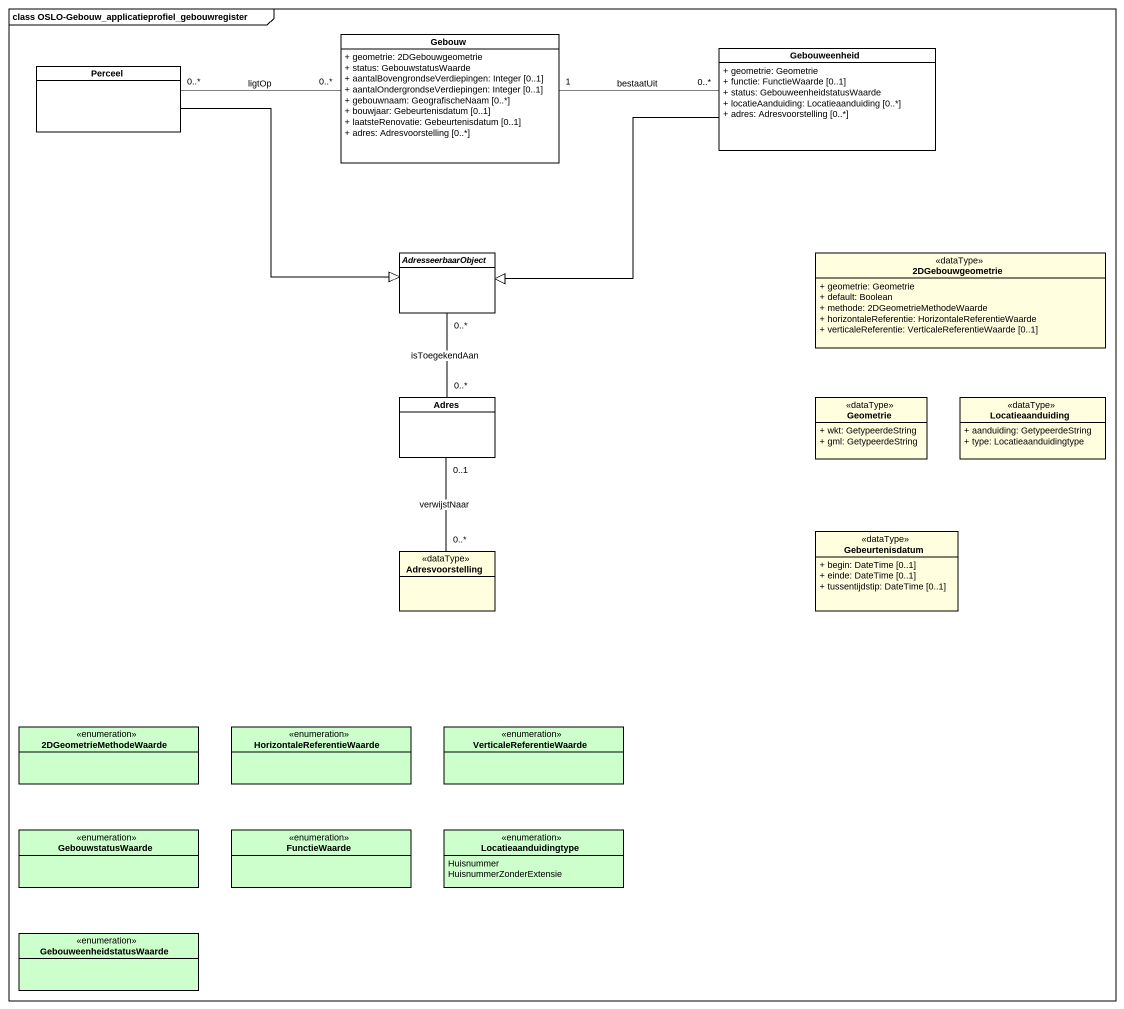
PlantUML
@startuml
mainframe class OSLO-Gebouw_applicatieprofiel_gebouwregister
hide circle
hide empty members
skinparam classAttributeIconSize 0
class Gebouw {
  + geometrie: 2DGebouwgeometrie
  + status: GebouwstatusWaarde
  + aantalBovengrondseVerdiepingen: Integer [0..1]
  + aantalOndergrondseVerdiepingen: Integer [0..1]
  + gebouwnaam: GeografischeNaam [0..*]
  + bouwjaar: Gebeurtenisdatum [0..1]
  + laatsteRenovatie: Gebeurtenisdatum [0..1]
  + adres: Adresvoorstelling [0..*]
}
class Gebouweenheid {
  + geometrie: Geometrie
  + functie: FunctieWaarde [0..1]
  + status: GebouweenheidstatusWaarde
  + locatieAanduiding: Locatieaanduiding [0..*]
  + adres: Adresvoorstelling [0..*]
}
class Perceel
abstract class AdresseerbaarObject
class "2DGebouwgeometrie" as c2DGebouwgeometrie <<dataType>> #FFFFE0 {
  + geometrie: Geometrie
  + default: Boolean
  + methode: 2DGeometrieMethodeWaarde
  + horizontaleReferentie: HorizontaleReferentieWaarde
  + verticaleReferentie: VerticaleReferentieWaarde [0..1]
}
class Adres
class Geometrie <<dataType>> #FFFFE0 {
  + wkt: GetypeerdeString
  + gml: GetypeerdeString
}
class Locatieaanduiding <<dataType>> #FFFFE0 {
  + aanduiding: GetypeerdeString
  + type: Locatieaanduidingtype
}
class Adresvoorstelling <<dataType>> #FFFFE0
class Gebeurtenisdatum <<dataType>> #FFFFE0 {
  + begin: DateTime [0..1]
  + einde: DateTime [0..1]
  + tussentijdstip: DateTime [0..1]
}
enum "2DGeometrieMethodeWaarde" as e2DGeometrieMethodeWaarde #CCFFCC
enum HorizontaleReferentieWaarde #CCFFCC
enum VerticaleReferentieWaarde #CCFFCC
enum GebouwstatusWaarde #CCFFCC
enum FunctieWaarde #CCFFCC
enum Locatieaanduidingtype #CCFFCC {
  Huisnummer
  HuisnummerZonderExtensie
}
enum GebouweenheidstatusWaarde #CCFFCC
Gebouw "1" -right- "0..*" Gebouweenheid : bestaatUit
Gebouw "0..*" -left- "0..*" Perceel : ligtOp
Gebouweenheid -left-|> AdresseerbaarObject
Perceel -right-|> AdresseerbaarObject
Adres "0..*" -up- "0..*" AdresseerbaarObject : isToegekendAan
Adresvoorstelling "0..*" -up- "0..1" Adres : verwijstNaar
@enduml
